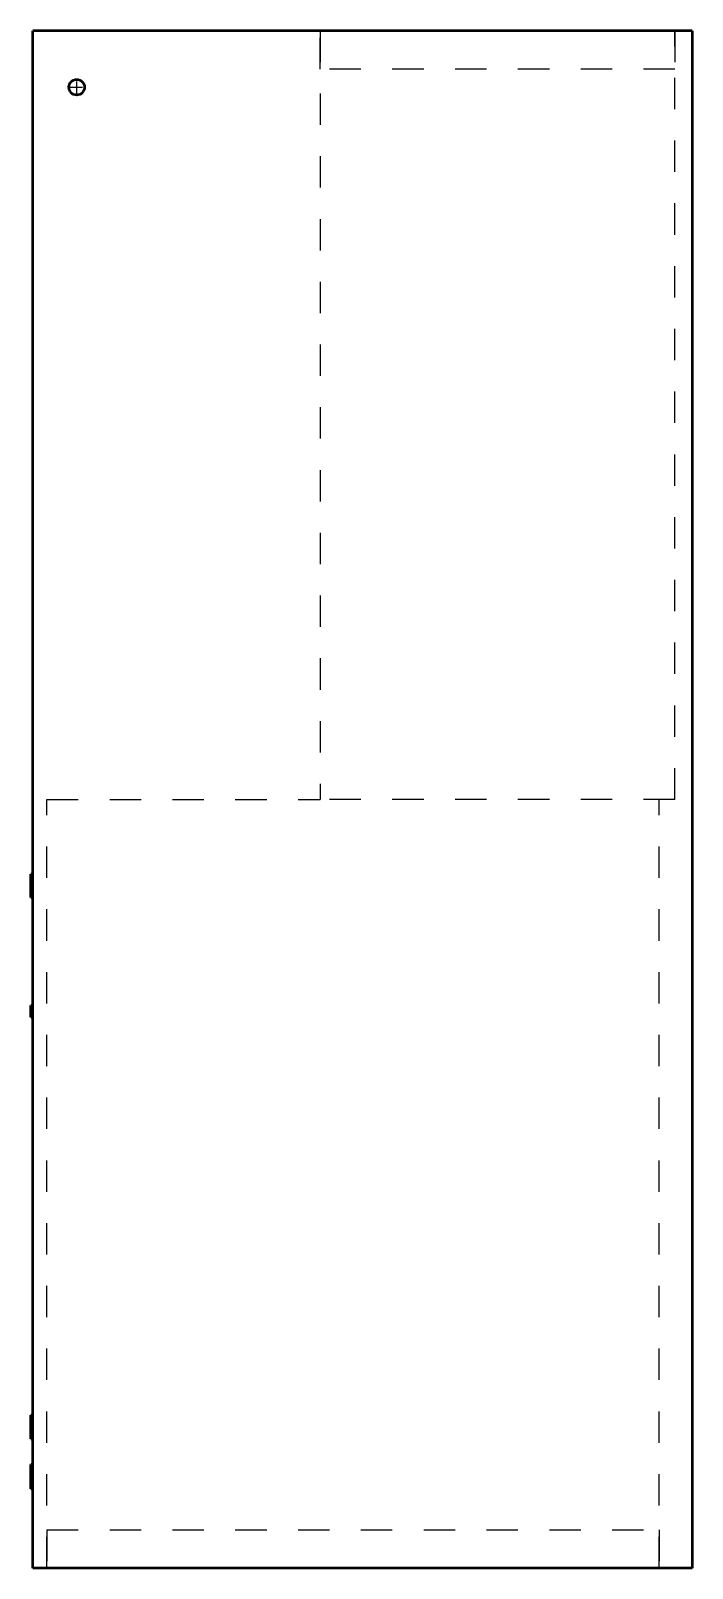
# Model space of a CAD drawing. Header units: inches. Extents: x -10.6 to 10.5, y 0 to 49.
import ezdxf

# ---------------------------------------------------------------- set-up
doc = ezdxf.new("R2010")
doc.units = ezdxf.units.IN
doc.header["$MEASUREMENT"] = 0
doc.linetypes.add('Center', pattern=[1.5, 0.45, -0.5, 0.05, -0.5])
doc.linetypes.add('Dashed', pattern=[2, 1, -1])
for name, color, linetype, lineweight in [('AM_0', 7, 'Continuous', 50), ('AM_7', 7, 'Center', 25), ('AM_9', 6, 'Dashed', 25)]:
    doc.layers.add(name, color=color, linetype=linetype, lineweight=lineweight)

# ---------------------------------------------------------------- blocks, each defined once
blk = doc.blocks.new('1_DMVT36CP1400_PART9_0_in_DMVT36CP1400_2')
at = {"layer": 'AM_9'}
for p, q in [((-1.35, 49), (-1.35, 24.5)), ((9.95, 24.5), (9.95, 49)), ((9.95, 24.5), (-1.35, 24.5))]:
    blk.add_line(p, q, dxfattribs=at)
blk = doc.blocks.new('2_DMVT36CP1400_PART8_0_in_DMVT36CP1400_2')
at = {"layer": 'AM_9'}
for p, q in [((-10.05, 24.5), (-1.35, 24.5)), ((-10.05, 0), (-10.05, 24.5)), ((9.45, 0), (9.45, 24.5))]:
    blk.add_line(p, q, dxfattribs=at)
blk = doc.blocks.new('3_DMVT36CP1400_PART7_0_in_DMVT36CP1400_2')
at = {"layer": 'AM_0'}
blk.add_circle((-9.1, 47.2), 0.25, dxfattribs=at)
at = {"layer": 'AM_7'}
for p, q in [((-9.3625, 47.2), (-8.8375, 47.2)), ((-9.1, 46.9375), (-9.1, 47.4625))]:
    blk.add_line(p, q, dxfattribs=at)
blk = doc.blocks.new('4_DMVT36CP1400_PART6_0_in_DMVT36CP1400_2')
at = {"layer": 'AM_0'}
for p, q in [((-10.5625, 21.375), (-10.5625, 22.125)), ((-10.5, 22.125), (-10.5625, 22.125)), ((-10.5625, 21.375), (-10.5, 21.375))]:
    blk.add_line(p, q, dxfattribs=at)
blk = doc.blocks.new('5_DMVT36CP1400_PART5_0_in_DMVT36CP1400_2')
at = {"layer": 'AM_0'}
for p, q in [((-10.5625, 17.5625), (-10.5625, 17.9375)), ((-10.5, 17.9375), (-10.5625, 17.9375)), ((-10.5625, 17.5625), (-10.5, 17.5625))]:
    blk.add_line(p, q, dxfattribs=at)
blk = doc.blocks.new('6_DMVT36CP1400_PART4_0_in_DMVT36CP1400_2')
at = {"layer": 'AM_0'}
for p, q in [((10.5, 49), (-10.5, 49)), ((-10.5, 0), (-10.5, 49)), ((10.5, 49), (10.5, 0)), ((10.5, 0), (-10.5, 0))]:
    blk.add_line(p, q, dxfattribs=at)
at = {"layer": 'AM_9'}
for p, q in [((-1.35, 47.775), (-1.35, 49)), ((9.95, 49), (9.95, 47.775)), ((9.95, 47.775), (-1.35, 47.775)), ((-10.05, 1.225), (-10.05, 0)), ((-10.05, 1.225), (9.45, 1.225)), ((9.45, 1.225), (9.45, 0))]:
    blk.add_line(p, q, dxfattribs=at)
blk = doc.blocks.new('7_DMVT36CP1400_PART3_0_in_DMVT36CP1400_2')
at = {"layer": 'AM_0'}
for q in [(-10.5625, 2.555), (-10.5, 2.535)]:
    blk.add_line((-10.5625, 2.535), q, dxfattribs=at)
at = {"layer": 'AM_9'}
blk.add_line((-10.5, 3.285), (-10.5625, 3.285), dxfattribs=at)
blk = doc.blocks.new('8_DMVT36CP1400_PART2_0_in_DMVT36CP1400_2')
at = {"layer": 'AM_0'}
for p, q in [((-10.5625, 4.125), (-10.5625, 4.875)), ((-10.5, 4.875), (-10.5625, 4.875)), ((-10.5625, 4.125), (-10.5, 4.125))]:
    blk.add_line(p, q, dxfattribs=at)
blk = doc.blocks.new('9_DMVT36CP1400_PART1_0_in_DMVT36CP1400_2')
at = {"layer": 'AM_0'}
for p, q in [((-10.5625, 2.555), (-10.5625, 3.305)), ((-10.5, 3.305), (-10.5625, 3.305)), ((-10.5625, 2.555), (-10.5, 2.555))]:
    blk.add_line(p, q, dxfattribs=at)

msp = doc.modelspace()

# ---------------------------------------------------------------- block references
for name in ['6_DMVT36CP1400_PART4_0_in_DMVT36CP1400_2', '1_DMVT36CP1400_PART9_0_in_DMVT36CP1400_2', '3_DMVT36CP1400_PART7_0_in_DMVT36CP1400_2', '2_DMVT36CP1400_PART8_0_in_DMVT36CP1400_2', '4_DMVT36CP1400_PART6_0_in_DMVT36CP1400_2', '5_DMVT36CP1400_PART5_0_in_DMVT36CP1400_2', '8_DMVT36CP1400_PART2_0_in_DMVT36CP1400_2', '9_DMVT36CP1400_PART1_0_in_DMVT36CP1400_2', '7_DMVT36CP1400_PART3_0_in_DMVT36CP1400_2']:
    msp.add_blockref(name, (0, 0))

doc.saveas('drawing.dxf')
